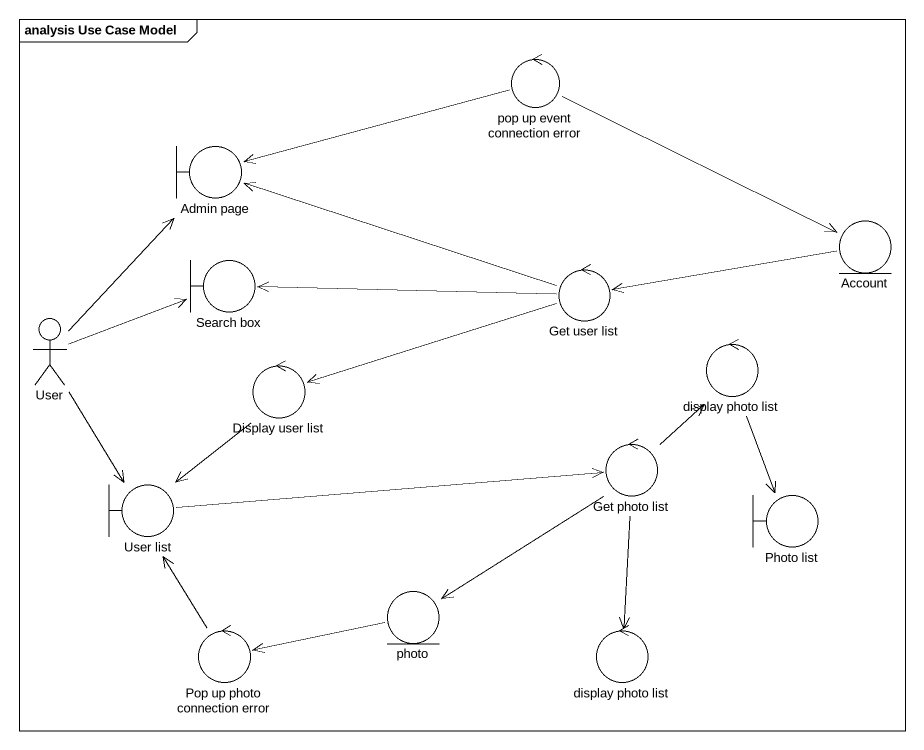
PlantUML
@startuml
mainframe analysis Use Case Model
control "pop up event connection error" as pop_up_event_connection
boundary "Admin page" as Admin_page
entity Account
boundary "Search box" as Search_box
control "Get user list" as Get_user_list
actor User
control "Display user list" as Display_user_list
control "display photo list" as display_photo_list
boundary "User list" as User_list
control "Get photo list" as Get_photo_list
boundary "Photo list" as Photo_list
entity photo
control "Pop up photo connection error" as Pop_up_photo_connection
control "display photo list" as display_photo_list_2
pop_up_event_connection -left-> Admin_page
pop_up_event_connection -right-> Account
Account -left-> Get_user_list
Get_user_list -left-> Admin_page
Get_user_list -left-> Search_box
Get_user_list -left-> Display_user_list
User -up-> Admin_page
User -right-> Search_box
User --> User_list
Display_user_list --> User_list
display_photo_list --> Photo_list
User_list -right-> Get_photo_list
Get_photo_list -up-> display_photo_list
Get_photo_list --> photo
Get_photo_list --> display_photo_list_2
photo -left-> Pop_up_photo_connection
Pop_up_photo_connection -up-> User_list
@enduml
